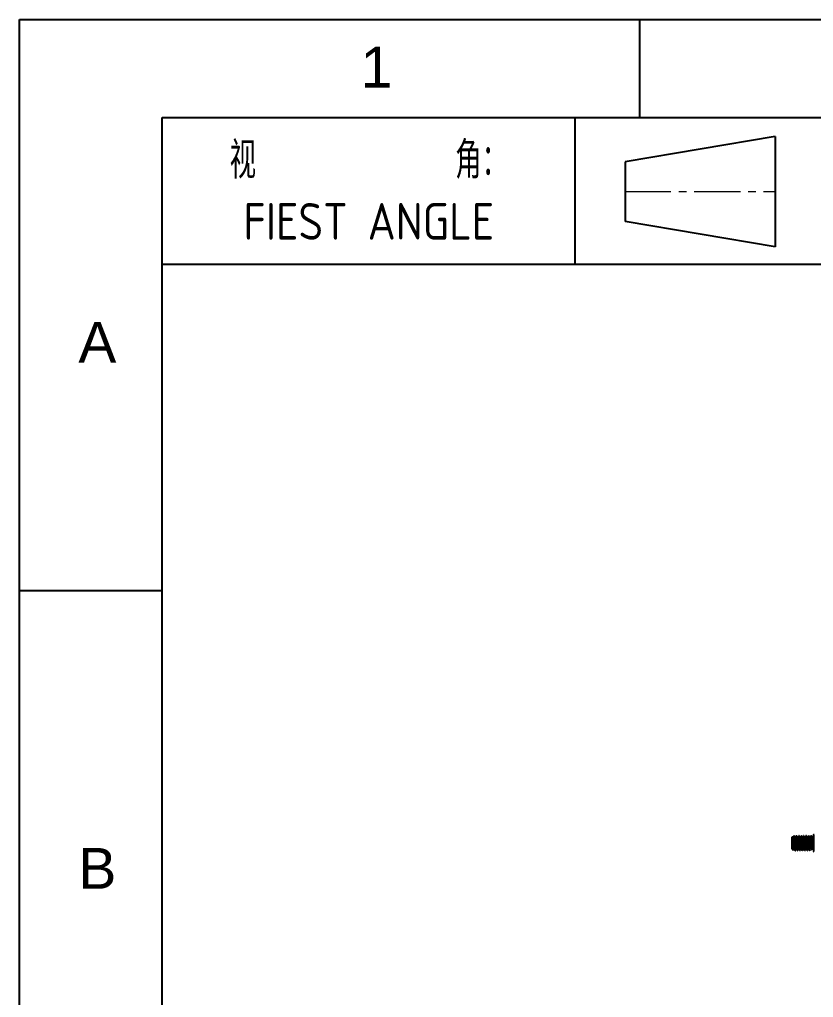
# Model space of a CAD drawing. Header units: millimetres. Extents: x 1409 to 26878, y 589 to 5187.
# Drawn here: x 1409 to 1735.9, y 1597.6 to 2000.5 of the extents above; entities that cross this region are included whole.
import ezdxf

# ---------------------------------------------------------------- set-up
doc = ezdxf.new("R2010")
doc.units = ezdxf.units.MM
doc.linetypes.add('CENTER2', pattern=[28.575, 19.05, -3.175, 3.175, -3.175])
doc.layers.add('02___PRT_ALL_AXES', color=7, linetype='Continuous')
doc.layers.add('图框', color=7, linetype='Continuous')
doc.layers.add('细实线', color=7, linetype='Continuous', lineweight=18)
doc.styles.get("Standard").update_dxf_attribs({"font": 'arial.ttf'})
doc.styles.add('工程字', font='gbenor.shx', dxfattribs={"bigfont": 'gbcbig.shx'})

# ---------------------------------------------------------------- blocks, each defined once
blk = doc.blocks.new('产品尺寸图图框')
at = {"layer": '图框'}
for p, q in [((314.593, 605.09), (611.593, 605.09)), ((314.593, 395.09), (314.593, 605.09)), ((352.593, 605.09), (352.593, 599.09)), ((323.343, 599.09), (605.843, 599.09)), ((323.343, 401.09), (323.343, 599.09)), ((314.593, 570.09), (323.343, 570.09))]:
    blk.add_line(p, q, dxfattribs=at)
at = {"layer": '图框', "char_height": 2.5, "attachment_point": 1}
for s, insert in [('1', (335.498, 603.421)), ('A', (318.198, 586.553)), ('B', (318.198, 554.3))]:
    blk.add_mtext_dynamic_manual_height_columns(s, width=1.58949, gutter_width=1.25, heights=[0], dxfattribs=dict(at, insert=insert))
blk = doc.blocks.new('*T128')
at = {"layer": '图框', "color": 0, "linetype": 'ByBlock', "lineweight": -2, "transparency": 16777216}
for p, q in [((0, 60.48), (340.2, 60.48)), ((0, 0), (0, 60.48)), ((170.1, 0), (170.1, 60.48)), ((340.2, 0), (340.2, 60.48)), ((0, 0), (340.2, 0))]:
    blk.add_line(p, q, dxfattribs=at)
at = {"layer": '图框', "color": 0, "transparency": 16777216, "insert": (85.05, 30.24), "char_height": 15.12, "width": 153.4159, "attachment_point": 5, "style": '工程字'}
blk.add_mtext('视          角：\\PFIEST ANGLE', dxfattribs=at)
blk = doc.blocks.new('*U108')
at = {"layer": '细实线', "color": 0, "linetype": 'CENTER2', "lineweight": 5, "transparency": 16777216}
blk.add_line((-31.02, 0), (31.02, 0), dxfattribs=at)

msp = doc.modelspace()

# ---------------------------------------------------------------- linework, layer by layer
at = {"color": 7, "linetype": 'Continuous'}
for p, q in [((1727.8813, 1664.1636), (1727.8959, 1664.1762)), ((1727.9959, 1664.1762), (1728.0105, 1664.1636)), ((1728.8813, 1664.1636), (1728.8959, 1664.1762)), ((1729.0105, 1664.1636), (1728.9959, 1664.1762)), ((1729.8813, 1664.1636), (1729.8959, 1664.1762)), ((1730.0105, 1664.1636), (1729.9959, 1664.1762)), ((1730.8813, 1664.1636), (1730.8959, 1664.1762)), ((1731.0105, 1664.1636), (1730.9959, 1664.1762)), ((1731.8959, 1664.1762), (1731.8813, 1664.1636)), ((1732.0105, 1664.1636), (1731.9959, 1664.1762)), ((1732.8959, 1664.1762), (1732.8813, 1664.1636)), ((1733.0105, 1664.1636), (1732.9959, 1664.1762)), ((1733.8813, 1664.1636), (1733.8959, 1664.1762)), ((1734.0105, 1664.1636), (1733.9959, 1664.1762)), ((1734.8959, 1664.1762), (1734.8813, 1664.1636)), ((1734.9459, 1664.0294), (1734.9459, 1664.1762)), ((1735.4459, 1663.6762), (1734.9459, 1664.1762)), ((1735.9459, 1664.3262), (1735.9459, 1658.0262)), ((1727.1459, 1663.6762), (1727.2338, 1663.7641)), ((1727.1459, 1658.6762), (1727.1459, 1663.6762)), ((1727.2338, 1663.7641), (1727.2445, 1663.7603)), ((1735.4459, 1658.6762), (1735.4459, 1663.6762)), ((1735.9459, 1663.6762), (1735.4459, 1663.6762)), ((1727.1459, 1658.6762), (1727.5508, 1658.2713)), ((1727.5508, 1658.2713), (1727.5603, 1658.2747)), ((1728.3813, 1658.1888), (1728.3959, 1658.1762)), ((1729.3813, 1658.1888), (1729.3959, 1658.1762)), ((1729.5105, 1658.1888), (1729.4959, 1658.1762)), ((1730.3813, 1658.1888), (1730.3959, 1658.1762)), ((1730.5105, 1658.1888), (1730.4959, 1658.1762)), ((1731.3813, 1658.1888), (1731.3959, 1658.1762)), ((1731.5105, 1658.1888), (1731.4959, 1658.1762)), ((1732.3813, 1658.1888), (1732.3959, 1658.1762)), ((1732.5105, 1658.1888), (1732.4959, 1658.1762)), ((1733.3813, 1658.1888), (1733.3959, 1658.1762)), ((1733.5105, 1658.1888), (1733.4959, 1658.1762)), ((1734.3959, 1658.1762), (1734.3813, 1658.1888)), ((1734.5105, 1658.1888), (1734.4959, 1658.1762)), ((1735.221, 1658.4651), (1735.2312, 1658.4615)), ((1735.4459, 1658.6762), (1735.2312, 1658.4615)), ((1735.9459, 1658.6762), (1735.4459, 1658.6762))]:
    msp.add_line(p, q, dxfattribs=at)
for points in [[(1727.8813, 1664.1636), (1727.7261, 1663.896), (1727.5519, 1663.596), (1727.4459, 1663.4137)], [(1728.4656, 1663.3799), (1728.3428, 1663.591), (1728.1686, 1663.891), (1728.0105, 1664.1636)], [(1728.8813, 1664.1636), (1728.7261, 1663.896), (1728.5519, 1663.596), (1728.4459, 1663.4137)], [(1729.4656, 1663.3799), (1729.3428, 1663.591), (1729.1686, 1663.891), (1729.0105, 1664.1636)], [(1729.8813, 1664.1636), (1729.7261, 1663.896), (1729.5519, 1663.596), (1729.4459, 1663.4137)], [(1730.4656, 1663.3799), (1730.3428, 1663.591), (1730.1686, 1663.891), (1730.0105, 1664.1636)], [(1730.8813, 1664.1636), (1730.7261, 1663.896), (1730.5519, 1663.596), (1730.4459, 1663.4137)], [(1731.4656, 1663.3799), (1731.3428, 1663.591), (1731.1686, 1663.891), (1731.0105, 1664.1636)], [(1731.8813, 1664.1636), (1731.7261, 1663.896), (1731.5519, 1663.596), (1731.4459, 1663.4137)], [(1732.4656, 1663.3799), (1732.3428, 1663.591), (1732.1686, 1663.891), (1732.0105, 1664.1636)], [(1732.8813, 1664.1636), (1732.7261, 1663.896), (1732.5519, 1663.596), (1732.4459, 1663.4137)], [(1733.4656, 1663.3799), (1733.3428, 1663.591), (1733.1686, 1663.891), (1733.0105, 1664.1636)], [(1733.8813, 1664.1636), (1733.7261, 1663.896), (1733.5519, 1663.596), (1733.4459, 1663.4137)], [(1734.4656, 1663.3799), (1734.3428, 1663.591), (1734.1686, 1663.891), (1734.0105, 1664.1636)], [(1734.8813, 1664.1636), (1734.7261, 1663.896), (1734.5519, 1663.596), (1734.4459, 1663.4137)], [(1727.4656, 1663.3799), (1727.3428, 1663.591), (1727.2445, 1663.7603)], [(1727.5603, 1658.2747), (1727.6686, 1658.4614), (1727.8428, 1658.7614), (1727.9459, 1658.9387)], [(1727.9262, 1658.9725), (1728.0519, 1658.7564), (1728.2261, 1658.4564), (1728.3813, 1658.1888)], [(1728.5105, 1658.1888), (1728.6686, 1658.4614), (1728.8428, 1658.7614), (1728.9459, 1658.9387)], [(1728.9262, 1658.9725), (1729.0519, 1658.7564), (1729.2261, 1658.4564), (1729.3813, 1658.1888)], [(1729.5105, 1658.1888), (1729.6686, 1658.4614), (1729.8428, 1658.7614), (1729.9459, 1658.9387)], [(1729.9262, 1658.9725), (1730.0519, 1658.7564), (1730.2261, 1658.4564), (1730.3813, 1658.1888)], [(1730.5105, 1658.1888), (1730.6686, 1658.4614), (1730.8428, 1658.7614), (1730.9459, 1658.9387)], [(1730.9262, 1658.9725), (1731.0519, 1658.7564), (1731.2261, 1658.4564), (1731.3813, 1658.1888)], [(1731.5105, 1658.1888), (1731.6686, 1658.4614), (1731.8428, 1658.7614), (1731.9459, 1658.9387)], [(1731.9262, 1658.9725), (1732.0519, 1658.7564), (1732.2261, 1658.4564), (1732.3813, 1658.1888)], [(1732.5105, 1658.1888), (1732.6686, 1658.4614), (1732.8428, 1658.7614), (1732.9459, 1658.9387)], [(1732.9262, 1658.9725), (1733.0519, 1658.7564), (1733.2261, 1658.4564), (1733.3813, 1658.1888)], [(1733.5105, 1658.1888), (1733.6686, 1658.4614), (1733.8428, 1658.7614), (1733.9459, 1658.9387)], [(1733.9262, 1658.9725), (1734.0519, 1658.7564), (1734.2261, 1658.4564), (1734.3813, 1658.1888)], [(1734.5105, 1658.1888), (1734.6686, 1658.4614), (1734.8428, 1658.7614), (1734.9459, 1658.9387)], [(1734.9262, 1658.9725), (1735.0519, 1658.7564), (1735.221, 1658.4651)]]:
    msp.add_lwpolyline(points, dxfattribs=at)
for centre, start, end in [((1736.2459, 1664.3262), 90, 180), ((1736.2459, 1658.0262), 180, 270)]:
    msp.add_arc(centre, 0.3, start, end, dxfattribs=at)
for points, knots in [([(1727.8959, 1664.1762), (1727.8972, 1664.1762), (1727.9002, 1664.1754), (1727.9042, 1664.1724), (1727.908, 1664.1678), (1727.9119, 1664.1613), (1727.9158, 1664.1532), (1727.9196, 1664.1432), (1727.9235, 1664.1315), (1727.929, 1664.1124), (1727.9357, 1664.0841), (1727.9434, 1664.0448), (1727.9511, 1663.9986), (1727.9589, 1663.9457), (1727.9666, 1663.886), (1727.9744, 1663.8199), (1727.9822, 1663.7473), (1727.9929, 1663.6385), (1728.0062, 1663.4879), (1728.0217, 1663.2908), (1728.0371, 1663.0733), (1728.0527, 1662.8376), (1728.0682, 1662.5859), (1728.0837, 1662.3206), (1728.0993, 1662.0443), (1728.1202, 1661.6616), (1728.1356, 1661.3713), (1728.1459, 1661.1762)], [0, 0, 0, 0, 0.00132766, 0.00290261, 0.00488026, 0.00733984, 0.01032153, 0.01384698, 0.01792859, 0.02257373, 0.03356633, 0.04682583, 0.06233444, 0.08006795, 0.09999515, 0.1220687, 0.14623641, 0.17244523, 0.23074535, 0.29640765, 0.36881976, 0.4472831, 0.53105702, 0.61932139, 0.71123372, 0.80594278, 1, 1, 1, 1]), ([(1728.0105, 1664.1636), (1728.0118, 1664.1613), (1728.0145, 1664.1561), (1728.0197, 1664.1435), (1728.026, 1664.1236), (1728.0332, 1664.0951), (1728.0405, 1664.0603), (1728.0478, 1664.0193), (1728.0581, 1663.9528), (1728.0707, 1663.855), (1728.0851, 1663.7205), (1728.0996, 1663.5644), (1728.1142, 1663.3878), (1728.1288, 1663.1924), (1728.1434, 1662.9798), (1728.158, 1662.7518), (1728.1727, 1662.5103), (1728.1925, 1662.1674), (1728.217, 1661.7215), (1728.2361, 1661.36), (1728.2459, 1661.1762)], [0, 0, 0, 0, 0.00267679, 0.00583407, 0.01363449, 0.02345465, 0.03529974, 0.04915888, 0.06501467, 0.10261341, 0.14779909, 0.20021556, 0.25941998, 0.32491897, 0.39615921, 0.47253871, 0.5534089, 0.63806852, 0.81591379, 1, 1, 1, 1]), ([(1728.8959, 1664.1762), (1728.8972, 1664.1762), (1728.9002, 1664.1754), (1728.9042, 1664.1724), (1728.908, 1664.1678), (1728.9119, 1664.1613), (1728.9158, 1664.1532), (1728.9196, 1664.1432), (1728.9235, 1664.1315), (1728.929, 1664.1124), (1728.9357, 1664.0841), (1728.9434, 1664.0448), (1728.9511, 1663.9986), (1728.9589, 1663.9457), (1728.9666, 1663.886), (1728.9744, 1663.8199), (1728.9822, 1663.7473), (1728.9929, 1663.6385), (1729.0062, 1663.4879), (1729.0217, 1663.2908), (1729.0371, 1663.0733), (1729.0527, 1662.8376), (1729.0682, 1662.5859), (1729.0837, 1662.3206), (1729.0993, 1662.0443), (1729.1202, 1661.6616), (1729.1356, 1661.3713), (1729.1459, 1661.1762)], [0, 0, 0, 0, 0.00132766, 0.00290261, 0.00488026, 0.00733984, 0.01032153, 0.01384698, 0.01792859, 0.02257373, 0.03356633, 0.04682583, 0.06233444, 0.08006795, 0.09999515, 0.1220687, 0.14623641, 0.17244523, 0.23074535, 0.29640765, 0.36881976, 0.4472831, 0.53105702, 0.61932139, 0.71123372, 0.80594278, 1, 1, 1, 1]), ([(1729.2459, 1661.1762), (1729.2361, 1661.36), (1729.217, 1661.7215), (1729.1925, 1662.1674), (1729.1727, 1662.5103), (1729.158, 1662.7518), (1729.1434, 1662.9798), (1729.1288, 1663.1924), (1729.1142, 1663.3878), (1729.0996, 1663.5644), (1729.0851, 1663.7205), (1729.0707, 1663.855), (1729.0581, 1663.9528), (1729.0478, 1664.0193), (1729.0405, 1664.0603), (1729.0332, 1664.0951), (1729.026, 1664.1236), (1729.0197, 1664.1435), (1729.0145, 1664.1561), (1729.0118, 1664.1613), (1729.0105, 1664.1636)], [0, 0, 0, 0, 0.18408737, 0.36193079, 0.4465911, 0.52746171, 0.60384057, 0.6750812, 0.74057955, 0.79978487, 0.85220031, 0.897387, 0.93498471, 0.95084053, 0.96470057, 0.97654615, 0.9863652, 0.99416508, 0.99732271, 1, 1, 1, 1]), ([(1729.8959, 1664.1762), (1729.8972, 1664.1762), (1729.9002, 1664.1754), (1729.9042, 1664.1724), (1729.908, 1664.1678), (1729.9119, 1664.1613), (1729.9158, 1664.1532), (1729.9196, 1664.1432), (1729.9235, 1664.1315), (1729.929, 1664.1124), (1729.9357, 1664.0841), (1729.9434, 1664.0448), (1729.9511, 1663.9986), (1729.9589, 1663.9457), (1729.9666, 1663.886), (1729.9744, 1663.8199), (1729.9822, 1663.7473), (1729.9929, 1663.6385), (1730.0062, 1663.4879), (1730.0217, 1663.2908), (1730.0371, 1663.0733), (1730.0527, 1662.8376), (1730.0682, 1662.5859), (1730.0837, 1662.3206), (1730.0993, 1662.0443), (1730.1202, 1661.6616), (1730.1356, 1661.3713), (1730.1459, 1661.1762)], [0, 0, 0, 0, 0.00132766, 0.00290261, 0.00488026, 0.00733984, 0.01032153, 0.01384698, 0.01792859, 0.02257373, 0.03356633, 0.04682583, 0.06233444, 0.08006795, 0.09999515, 0.1220687, 0.14623641, 0.17244523, 0.23074535, 0.29640765, 0.36881976, 0.4472831, 0.53105702, 0.61932139, 0.71123372, 0.80594278, 1, 1, 1, 1]), ([(1730.2459, 1661.1762), (1730.2361, 1661.36), (1730.217, 1661.7215), (1730.1925, 1662.1674), (1730.1727, 1662.5103), (1730.158, 1662.7518), (1730.1434, 1662.9798), (1730.1288, 1663.1924), (1730.1142, 1663.3878), (1730.0996, 1663.5644), (1730.0851, 1663.7205), (1730.0707, 1663.855), (1730.0581, 1663.9528), (1730.0478, 1664.0193), (1730.0405, 1664.0603), (1730.0332, 1664.0951), (1730.026, 1664.1236), (1730.0197, 1664.1435), (1730.0145, 1664.1561), (1730.0118, 1664.1613), (1730.0105, 1664.1636)], [0, 0, 0, 0, 0.18408737, 0.36193079, 0.4465911, 0.52746171, 0.60384057, 0.6750812, 0.74057955, 0.79978487, 0.85220031, 0.897387, 0.93498471, 0.95084053, 0.96470057, 0.97654615, 0.9863652, 0.99416508, 0.99732271, 1, 1, 1, 1]), ([(1730.8959, 1664.1762), (1730.8972, 1664.1762), (1730.9002, 1664.1754), (1730.9042, 1664.1724), (1730.908, 1664.1678), (1730.9119, 1664.1613), (1730.9158, 1664.1532), (1730.9196, 1664.1432), (1730.9235, 1664.1315), (1730.929, 1664.1124), (1730.9357, 1664.0841), (1730.9434, 1664.0448), (1730.9511, 1663.9986), (1730.9589, 1663.9457), (1730.9666, 1663.886), (1730.9744, 1663.8199), (1730.9822, 1663.7473), (1730.9929, 1663.6385), (1731.0062, 1663.4879), (1731.0217, 1663.2908), (1731.0371, 1663.0733), (1731.0527, 1662.8376), (1731.0682, 1662.5859), (1731.0837, 1662.3206), (1731.0993, 1662.0443), (1731.1202, 1661.6616), (1731.1356, 1661.3713), (1731.1459, 1661.1762)], [0, 0, 0, 0, 0.00132766, 0.00290261, 0.00488026, 0.00733984, 0.01032153, 0.01384698, 0.01792859, 0.02257373, 0.03356633, 0.04682583, 0.06233444, 0.08006795, 0.09999515, 0.1220687, 0.14623641, 0.17244523, 0.23074535, 0.29640765, 0.36881976, 0.4472831, 0.53105702, 0.61932139, 0.71123372, 0.80594278, 1, 1, 1, 1]), ([(1731.2459, 1661.1762), (1731.2361, 1661.36), (1731.217, 1661.7215), (1731.1925, 1662.1674), (1731.1727, 1662.5103), (1731.158, 1662.7518), (1731.1434, 1662.9798), (1731.1288, 1663.1924), (1731.1142, 1663.3878), (1731.0996, 1663.5644), (1731.0851, 1663.7205), (1731.0707, 1663.855), (1731.0581, 1663.9528), (1731.0478, 1664.0193), (1731.0405, 1664.0603), (1731.0332, 1664.0951), (1731.026, 1664.1236), (1731.0197, 1664.1435), (1731.0145, 1664.1561), (1731.0118, 1664.1613), (1731.0105, 1664.1636)], [0, 0, 0, 0, 0.18408737, 0.36193079, 0.4465911, 0.52746171, 0.60384057, 0.6750812, 0.74057955, 0.79978487, 0.85220031, 0.897387, 0.93498471, 0.95084053, 0.96470057, 0.97654615, 0.9863652, 0.99416508, 0.99732271, 1, 1, 1, 1]), ([(1732.1459, 1661.1762), (1732.1356, 1661.3713), (1732.1202, 1661.6616), (1732.0993, 1662.0443), (1732.0837, 1662.3206), (1732.0682, 1662.5859), (1732.0527, 1662.8376), (1732.0371, 1663.0733), (1732.0217, 1663.2908), (1732.0062, 1663.4879), (1731.9929, 1663.6385), (1731.9822, 1663.7473), (1731.9744, 1663.8199), (1731.9666, 1663.886), (1731.9589, 1663.9457), (1731.9511, 1663.9986), (1731.9434, 1664.0448), (1731.9357, 1664.0841), (1731.929, 1664.1124), (1731.9235, 1664.1315), (1731.9196, 1664.1432), (1731.9158, 1664.1532), (1731.9119, 1664.1613), (1731.908, 1664.1678), (1731.9042, 1664.1724), (1731.9002, 1664.1754), (1731.8972, 1664.1762), (1731.8959, 1664.1762)], [0, 0, 0, 0, 0.19405722, 0.28876628, 0.38067861, 0.46894298, 0.5527169, 0.63118024, 0.70359235, 0.76925465, 0.82755477, 0.85376359, 0.8779313, 0.90000485, 0.91993205, 0.93766556, 0.95317417, 0.96643367, 0.97742627, 0.98207141, 0.98615302, 0.98967847, 0.99266016, 0.99511974, 0.99709739, 0.99867234, 1, 1, 1, 1]), ([(1732.2459, 1661.1762), (1732.2361, 1661.36), (1732.217, 1661.7215), (1732.1925, 1662.1674), (1732.1727, 1662.5103), (1732.158, 1662.7518), (1732.1434, 1662.9798), (1732.1288, 1663.1924), (1732.1142, 1663.3878), (1732.0996, 1663.5644), (1732.0851, 1663.7205), (1732.0707, 1663.855), (1732.0581, 1663.9528), (1732.0478, 1664.0193), (1732.0405, 1664.0603), (1732.0332, 1664.0951), (1732.026, 1664.1236), (1732.0197, 1664.1435), (1732.0145, 1664.1561), (1732.0118, 1664.1613), (1732.0105, 1664.1636)], [0, 0, 0, 0, 0.18408737, 0.36193079, 0.4465911, 0.52746171, 0.60384057, 0.6750812, 0.74057955, 0.79978487, 0.85220031, 0.897387, 0.93498471, 0.95084053, 0.96470057, 0.97654615, 0.9863652, 0.99416508, 0.99732271, 1, 1, 1, 1]), ([(1733.1459, 1661.1762), (1733.1356, 1661.3713), (1733.1202, 1661.6616), (1733.0993, 1662.0443), (1733.0837, 1662.3206), (1733.0682, 1662.5859), (1733.0527, 1662.8376), (1733.0371, 1663.0733), (1733.0217, 1663.2908), (1733.0062, 1663.4879), (1732.9929, 1663.6385), (1732.9822, 1663.7473), (1732.9744, 1663.8199), (1732.9666, 1663.886), (1732.9589, 1663.9457), (1732.9511, 1663.9986), (1732.9434, 1664.0448), (1732.9357, 1664.0841), (1732.929, 1664.1124), (1732.9235, 1664.1315), (1732.9196, 1664.1432), (1732.9158, 1664.1532), (1732.9119, 1664.1613), (1732.908, 1664.1678), (1732.9042, 1664.1724), (1732.9002, 1664.1754), (1732.8972, 1664.1762), (1732.8959, 1664.1762)], [0, 0, 0, 0, 0.19405722, 0.28876628, 0.38067861, 0.46894298, 0.5527169, 0.63118024, 0.70359235, 0.76925465, 0.82755477, 0.85376359, 0.8779313, 0.90000485, 0.91993205, 0.93766556, 0.95317417, 0.96643367, 0.97742627, 0.98207141, 0.98615302, 0.98967847, 0.99266016, 0.99511974, 0.99709739, 0.99867234, 1, 1, 1, 1]), ([(1733.2459, 1661.1762), (1733.2361, 1661.36), (1733.217, 1661.7215), (1733.1925, 1662.1674), (1733.1727, 1662.5103), (1733.158, 1662.7518), (1733.1434, 1662.9798), (1733.1288, 1663.1924), (1733.1142, 1663.3878), (1733.0996, 1663.5644), (1733.0851, 1663.7205), (1733.0707, 1663.855), (1733.0581, 1663.9528), (1733.0478, 1664.0193), (1733.0405, 1664.0603), (1733.0332, 1664.0951), (1733.026, 1664.1236), (1733.0197, 1664.1435), (1733.0145, 1664.1561), (1733.0118, 1664.1613), (1733.0105, 1664.1636)], [0, 0, 0, 0, 0.18408737, 0.36193079, 0.4465911, 0.52746171, 0.60384057, 0.6750812, 0.74057955, 0.79978487, 0.85220031, 0.897387, 0.93498471, 0.95084053, 0.96470057, 0.97654615, 0.9863652, 0.99416508, 0.99732271, 1, 1, 1, 1]), ([(1733.8959, 1664.1762), (1733.8972, 1664.1762), (1733.9002, 1664.1754), (1733.9042, 1664.1724), (1733.908, 1664.1678), (1733.9119, 1664.1613), (1733.9158, 1664.1532), (1733.9196, 1664.1432), (1733.9235, 1664.1315), (1733.929, 1664.1124), (1733.9357, 1664.0841), (1733.9434, 1664.0448), (1733.9511, 1663.9986), (1733.9589, 1663.9457), (1733.9666, 1663.886), (1733.9744, 1663.8199), (1733.9822, 1663.7473), (1733.9929, 1663.6385), (1734.0062, 1663.4879), (1734.0217, 1663.2908), (1734.0371, 1663.0733), (1734.0527, 1662.8376), (1734.0682, 1662.5859), (1734.0837, 1662.3206), (1734.0993, 1662.0443), (1734.1202, 1661.6616), (1734.1356, 1661.3713), (1734.1459, 1661.1762)], [0, 0, 0, 0, 0.00132766, 0.00290261, 0.00488026, 0.00733984, 0.01032153, 0.01384698, 0.01792859, 0.02257373, 0.03356633, 0.04682583, 0.06233444, 0.08006795, 0.09999515, 0.1220687, 0.14623641, 0.17244523, 0.23074535, 0.29640765, 0.36881976, 0.4472831, 0.53105702, 0.61932139, 0.71123372, 0.80594278, 1, 1, 1, 1]), ([(1734.2459, 1661.1762), (1734.2361, 1661.36), (1734.217, 1661.7215), (1734.1925, 1662.1674), (1734.1727, 1662.5103), (1734.158, 1662.7518), (1734.1434, 1662.9798), (1734.1288, 1663.1924), (1734.1142, 1663.3878), (1734.0996, 1663.5644), (1734.0851, 1663.7205), (1734.0707, 1663.855), (1734.0581, 1663.9528), (1734.0478, 1664.0193), (1734.0405, 1664.0603), (1734.0332, 1664.0951), (1734.026, 1664.1236), (1734.0197, 1664.1435), (1734.0145, 1664.1561), (1734.0118, 1664.1613), (1734.0105, 1664.1636)], [0, 0, 0, 0, 0.18408737, 0.36193079, 0.4465911, 0.52746171, 0.60384057, 0.6750812, 0.74057955, 0.79978487, 0.85220031, 0.897387, 0.93498471, 0.95084053, 0.96470057, 0.97654615, 0.9863652, 0.99416508, 0.99732271, 1, 1, 1, 1]), ([(1734.9139, 1664.157), (1734.9126, 1664.1599), (1734.9099, 1664.1649), (1734.906, 1664.1704), (1734.9028, 1664.1735), (1734.9005, 1664.175), (1734.8982, 1664.176), (1734.8967, 1664.1762), (1734.8959, 1664.1762)], [0, 0, 0, 0, 0.34637521, 0.61902431, 0.73093241, 0.82927526, 0.91742229, 1, 1, 1, 1]), ([(1734.9459, 1664.0294), (1734.9434, 1664.0437), (1734.9386, 1664.07), (1734.9308, 1664.1057), (1734.9239, 1664.1308), (1734.9182, 1664.147), (1734.9154, 1664.1539), (1734.9139, 1664.157)], [0, 0, 0, 0, 0.330987, 0.60800919, 0.83086371, 0.92208292, 1, 1, 1, 1]), ([(1734.9459, 1664.0294), (1734.9488, 1664.0004), (1734.9543, 1663.9371), (1734.962, 1663.8341), (1734.9697, 1663.7155), (1734.9806, 1663.5283), (1734.9939, 1663.2611), (1735.0094, 1662.9051), (1735.0251, 1662.5087), (1735.0408, 1662.0814), (1735.0567, 1661.6337), (1735.0673, 1661.3297), (1735.0727, 1661.1762)], [0, 0, 0, 0, 0.03054399, 0.06676756, 0.10845374, 0.15536071, 0.26376971, 0.38949099, 0.52953657, 0.68049345, 0.83865539, 1, 1, 1, 1]), ([(1727.2445, 1663.7603), (1727.246, 1663.7576), (1727.2488, 1663.751), (1727.2509, 1663.7441), (1727.252, 1663.7401)], [0, 0, 0, 0, 0.42201716, 1, 1, 1, 1]), ([(1727.252, 1663.7401), (1727.2539, 1663.7332), (1727.2575, 1663.7171), (1727.2623, 1663.6899), (1727.2671, 1663.6567), (1727.272, 1663.6175), (1727.2768, 1663.5725), (1727.2837, 1663.5012), (1727.292, 1663.3983), (1727.3015, 1663.2593), (1727.3111, 1663.1004), (1727.3206, 1662.9233), (1727.3302, 1662.7296), (1727.3397, 1662.521), (1727.3526, 1662.2192), (1727.3684, 1661.82), (1727.3869, 1661.325), (1727.4053, 1660.8212), (1727.4207, 1660.4037), (1727.4331, 1660.0784), (1727.4423, 1659.8456), (1727.4514, 1659.6232), (1727.4605, 1659.4129), (1727.4696, 1659.2164), (1727.4786, 1659.0353), (1727.4876, 1658.8711), (1727.4965, 1658.7249), (1727.5042, 1658.615), (1727.5105, 1658.5369), (1727.5149, 1658.4859), (1727.5194, 1658.4403), (1727.5238, 1658.3999), (1727.5282, 1658.365), (1727.5326, 1658.3355), (1727.537, 1658.3115), (1727.5408, 1658.295), (1727.5439, 1658.2846), (1727.5461, 1658.2789), (1727.5483, 1658.2745), (1727.5499, 1658.2722), (1727.5508, 1658.2713)], [0, 0, 0, 0, 0.00394789, 0.00899013, 0.01511966, 0.02232542, 0.03059393, 0.03990461, 0.06155338, 0.08706691, 0.11619575, 0.14866297, 0.18416254, 0.22236159, 0.26291068, 0.34956037, 0.44101117, 0.53405832, 0.62550668, 0.66966191, 0.71227885, 0.75300514, 0.79151424, 0.82749124, 0.8606573, 0.89074715, 0.9175335, 0.94081245, 0.9510806, 0.96041175, 0.96878962, 0.97619831, 0.98262534, 0.98806472, 0.99251287, 0.99596998, 0.9973298, 0.99844796, 0.99933252, 1, 1, 1, 1]), ([(1727.9262, 1658.9725), (1727.9235, 1658.9772), (1727.9183, 1658.9883), (1727.9112, 1659.0075), (1727.9041, 1659.0311), (1727.897, 1659.0591), (1727.8898, 1659.0913), (1727.8798, 1659.1427), (1727.8675, 1659.2172), (1727.8533, 1659.3186), (1727.8391, 1659.4352), (1727.8248, 1659.5659), (1727.8105, 1659.7099), (1727.7962, 1659.8658), (1727.7766, 1660.0938), (1727.7525, 1660.3986), (1727.7242, 1660.781), (1727.6959, 1661.1762), (1727.6676, 1661.5714), (1727.6393, 1661.9537), (1727.6152, 1662.2585), (1727.5956, 1662.4866), (1727.5813, 1662.6425), (1727.567, 1662.7864), (1727.5527, 1662.9172), (1727.5385, 1663.0338), (1727.5243, 1663.1352), (1727.512, 1663.2097), (1727.502, 1663.2611), (1727.4948, 1663.2933), (1727.4877, 1663.3213), (1727.4806, 1663.3449), (1727.4735, 1663.3641), (1727.4683, 1663.3752), (1727.4656, 1663.3798)], [0, 0, 0, 0, 0.00367039, 0.00826833, 0.01381526, 0.02031398, 0.02776023, 0.03614622, 0.05569188, 0.07881229, 0.10533268, 0.1350508, 0.16772318, 0.20309504, 0.2408762, 0.32243213, 0.40975035, 0.49999882, 0.59024801, 0.67756704, 0.75912205, 0.79690402, 0.83227322, 0.86494963, 0.89466377, 0.92118679, 0.94430712, 0.96385023, 0.97223943, 0.97968726, 0.98618349, 0.99172757, 0.99632646, 1, 1, 1, 1]), ([(1728.1459, 1661.1762), (1728.1557, 1660.9924), (1728.1748, 1660.6309), (1728.1993, 1660.1849), (1728.2191, 1659.8421), (1728.2338, 1659.6006), (1728.2484, 1659.3726), (1728.263, 1659.16), (1728.2776, 1658.9645), (1728.2922, 1658.788), (1728.3067, 1658.6319), (1728.3211, 1658.4974), (1728.3337, 1658.3996), (1728.344, 1658.333), (1728.3513, 1658.2921), (1728.3586, 1658.2573), (1728.3658, 1658.2287), (1728.3721, 1658.2089), (1728.3773, 1658.1963), (1728.38, 1658.1911), (1728.3813, 1658.1888)], [0, 0, 0, 0, 0.1840874, 0.36193086, 0.44659118, 0.5274618, 0.60384067, 0.67508131, 0.74057966, 0.79978498, 0.8522004, 0.89738709, 0.93498478, 0.95084059, 0.96470062, 0.97654618, 0.98636523, 0.9941651, 0.99732272, 1, 1, 1, 1]), ([(1728.4959, 1658.1762), (1728.4946, 1658.1762), (1728.4916, 1658.177), (1728.4876, 1658.1799), (1728.4838, 1658.1846), (1728.4799, 1658.191), (1728.476, 1658.1992), (1728.4722, 1658.2092), (1728.4683, 1658.2209), (1728.4628, 1658.24), (1728.4561, 1658.2683), (1728.4484, 1658.3076), (1728.4407, 1658.3538), (1728.433, 1658.4067), (1728.4252, 1658.4664), (1728.4174, 1658.5325), (1728.4096, 1658.605), (1728.3989, 1658.7139), (1728.3856, 1658.8645), (1728.3701, 1659.0616), (1728.3547, 1659.2791), (1728.3391, 1659.5148), (1728.3236, 1659.7665), (1728.3081, 1660.0318), (1728.2925, 1660.3081), (1728.2716, 1660.6908), (1728.2563, 1660.9811), (1728.2459, 1661.1762)], [0, 0, 0, 0, 0.00132773, 0.00290211, 0.00487857, 0.00733692, 0.01031805, 0.01384434, 0.01792806, 0.02257494, 0.03356607, 0.04682216, 0.0623323, 0.08006971, 0.09999467, 0.12206495, 0.1462351, 0.17244694, 0.23074179, 0.29640926, 0.36881807, 0.44728322, 0.53105348, 0.61932402, 0.71123862, 0.80593767, 1, 1, 1, 1]), ([(1728.9262, 1658.9725), (1728.9235, 1658.9772), (1728.9183, 1658.9883), (1728.9112, 1659.0075), (1728.9041, 1659.0311), (1728.897, 1659.0591), (1728.8898, 1659.0913), (1728.8798, 1659.1427), (1728.8675, 1659.2172), (1728.8533, 1659.3186), (1728.8391, 1659.4352), (1728.8248, 1659.5659), (1728.8105, 1659.7099), (1728.7962, 1659.8658), (1728.7766, 1660.0938), (1728.7525, 1660.3986), (1728.7242, 1660.781), (1728.6959, 1661.1762), (1728.6676, 1661.5714), (1728.6393, 1661.9537), (1728.6152, 1662.2585), (1728.5956, 1662.4866), (1728.5813, 1662.6425), (1728.567, 1662.7865), (1728.5527, 1662.9172), (1728.5385, 1663.0338), (1728.5243, 1663.1352), (1728.512, 1663.2097), (1728.502, 1663.2611), (1728.4948, 1663.2933), (1728.4877, 1663.3213), (1728.4806, 1663.3449), (1728.4736, 1663.3641), (1728.4683, 1663.3752), (1728.4656, 1663.3798)], [0, 0, 0, 0, 0.00367319, 0.00827319, 0.01381844, 0.02031441, 0.02776024, 0.03614924, 0.05569455, 0.07881269, 0.10533682, 0.13505111, 0.16772633, 0.20309698, 0.24087732, 0.32243291, 0.40975203, 0.50000062, 0.59024883, 0.6775674, 0.75912366, 0.79690359, 0.83227578, 0.86494861, 0.89466516, 0.92118778, 0.94430614, 0.96385309, 0.97223989, 0.97968513, 0.98618256, 0.99172936, 0.99632914, 1, 1, 1, 1]), ([(1729.1459, 1661.1762), (1729.1557, 1660.9923), (1729.1748, 1660.6309), (1729.1993, 1660.1849), (1729.2191, 1659.8421), (1729.2338, 1659.6006), (1729.2484, 1659.3726), (1729.263, 1659.16), (1729.2776, 1658.9645), (1729.2922, 1658.788), (1729.3067, 1658.6319), (1729.3211, 1658.4974), (1729.3337, 1658.3996), (1729.344, 1658.333), (1729.3513, 1658.2921), (1729.3586, 1658.2573), (1729.3658, 1658.2287), (1729.3721, 1658.2089), (1729.3773, 1658.1963), (1729.38, 1658.1911), (1729.3813, 1658.1888)], [0, 0, 0, 0, 0.18409432, 0.36192603, 0.44659231, 0.52746267, 0.60383954, 0.67508006, 0.74057842, 0.79978483, 0.85219834, 0.89738697, 0.93498207, 0.95084184, 0.96470078, 0.9765429, 0.98636213, 0.99416567, 0.99732353, 1, 1, 1, 1]), ([(1729.4959, 1658.1762), (1729.4946, 1658.1762), (1729.4916, 1658.1769), (1729.4876, 1658.1799), (1729.4838, 1658.1846), (1729.4799, 1658.1911), (1729.476, 1658.1992), (1729.4722, 1658.2092), (1729.4683, 1658.2209), (1729.4628, 1658.24), (1729.4561, 1658.2683), (1729.4484, 1658.3076), (1729.4407, 1658.3538), (1729.4329, 1658.4067), (1729.4252, 1658.4664), (1729.4174, 1658.5325), (1729.4096, 1658.605), (1729.3989, 1658.7139), (1729.3856, 1658.8645), (1729.3701, 1659.0616), (1729.3547, 1659.2791), (1729.3391, 1659.5148), (1729.3236, 1659.7665), (1729.3081, 1660.0318), (1729.2925, 1660.3081), (1729.2716, 1660.6908), (1729.2563, 1660.9811), (1729.2459, 1661.1762)], [0, 0, 0, 0, 0.00132766, 0.00290261, 0.00488026, 0.00733984, 0.01032153, 0.01384698, 0.01792859, 0.02257373, 0.03356633, 0.04682583, 0.06233444, 0.08006795, 0.09999515, 0.1220687, 0.14623641, 0.17244523, 0.23074535, 0.29640765, 0.36881976, 0.4472831, 0.53105702, 0.61932139, 0.71123372, 0.80594278, 1, 1, 1, 1]), ([(1729.9262, 1658.9725), (1729.9235, 1658.9772), (1729.9183, 1658.9883), (1729.9112, 1659.0075), (1729.9041, 1659.0311), (1729.897, 1659.0591), (1729.8898, 1659.0913), (1729.8798, 1659.1427), (1729.8675, 1659.2172), (1729.8533, 1659.3186), (1729.8391, 1659.4352), (1729.8248, 1659.5659), (1729.8105, 1659.7099), (1729.7962, 1659.8658), (1729.7766, 1660.0938), (1729.7525, 1660.3986), (1729.7242, 1660.781), (1729.6959, 1661.1762), (1729.6676, 1661.5714), (1729.6393, 1661.9537), (1729.6152, 1662.2585), (1729.5956, 1662.4866), (1729.5813, 1662.6425), (1729.567, 1662.7865), (1729.5527, 1662.9172), (1729.5385, 1663.0338), (1729.5243, 1663.1352), (1729.512, 1663.2097), (1729.502, 1663.2611), (1729.4948, 1663.2933), (1729.4877, 1663.3213), (1729.4806, 1663.3449), (1729.4735, 1663.3641), (1729.4683, 1663.3751), (1729.4656, 1663.3798)], [0, 0, 0, 0, 0.00367216, 0.00826932, 0.01381345, 0.02031221, 0.02776055, 0.0361482, 0.05569014, 0.07881296, 0.10533322, 0.13505, 0.16772503, 0.20309412, 0.24087728, 0.32243233, 0.40975072, 0.50000008, 0.59024929, 0.67756757, 0.75912279, 0.79690576, 0.83227539, 0.86494975, 0.89466731, 0.92118707, 0.94430982, 0.96385231, 0.97223945, 0.97968747, 0.98618664, 0.99173139, 0.99632834, 1, 1, 1, 1]), ([(1730.1459, 1661.1762), (1730.1557, 1660.9924), (1730.1748, 1660.6309), (1730.1993, 1660.1849), (1730.2191, 1659.8421), (1730.2338, 1659.6006), (1730.2484, 1659.3726), (1730.263, 1659.16), (1730.2776, 1658.9645), (1730.2922, 1658.788), (1730.3067, 1658.6319), (1730.3211, 1658.4974), (1730.3337, 1658.3996), (1730.344, 1658.333), (1730.3513, 1658.2921), (1730.3586, 1658.2573), (1730.3658, 1658.2287), (1730.3721, 1658.2089), (1730.3773, 1658.1963), (1730.38, 1658.1911), (1730.3813, 1658.1888)], [0, 0, 0, 0, 0.1840874, 0.36193086, 0.44659118, 0.5274618, 0.60384067, 0.67508131, 0.74057966, 0.79978498, 0.8522004, 0.89738709, 0.93498478, 0.95084059, 0.96470062, 0.97654618, 0.98636523, 0.9941651, 0.99732272, 1, 1, 1, 1]), ([(1730.4959, 1658.1762), (1730.4946, 1658.1762), (1730.4916, 1658.1769), (1730.4876, 1658.1799), (1730.4838, 1658.1846), (1730.4799, 1658.1911), (1730.476, 1658.1992), (1730.4722, 1658.2092), (1730.4683, 1658.2209), (1730.4628, 1658.24), (1730.4561, 1658.2683), (1730.4484, 1658.3076), (1730.4407, 1658.3538), (1730.4329, 1658.4067), (1730.4252, 1658.4664), (1730.4174, 1658.5325), (1730.4096, 1658.605), (1730.3989, 1658.7139), (1730.3856, 1658.8645), (1730.3701, 1659.0616), (1730.3547, 1659.2791), (1730.3391, 1659.5148), (1730.3236, 1659.7665), (1730.3081, 1660.0318), (1730.2925, 1660.3081), (1730.2716, 1660.6908), (1730.2563, 1660.9811), (1730.2459, 1661.1762)], [0, 0, 0, 0, 0.00132766, 0.00290261, 0.00488026, 0.00733984, 0.01032153, 0.01384698, 0.01792859, 0.02257373, 0.03356633, 0.04682583, 0.06233444, 0.08006795, 0.09999515, 0.1220687, 0.14623641, 0.17244523, 0.23074535, 0.29640765, 0.36881976, 0.4472831, 0.53105702, 0.61932139, 0.71123372, 0.80594278, 1, 1, 1, 1]), ([(1730.9262, 1658.9725), (1730.9235, 1658.9772), (1730.9183, 1658.9883), (1730.9112, 1659.0075), (1730.9041, 1659.0311), (1730.897, 1659.0591), (1730.8898, 1659.0913), (1730.8798, 1659.1427), (1730.8675, 1659.2172), (1730.8533, 1659.3186), (1730.8391, 1659.4352), (1730.8248, 1659.5659), (1730.8105, 1659.7099), (1730.7962, 1659.8658), (1730.7766, 1660.0938), (1730.7525, 1660.3986), (1730.7242, 1660.781), (1730.6959, 1661.1762), (1730.6676, 1661.5714), (1730.6393, 1661.9537), (1730.6152, 1662.2585), (1730.5956, 1662.4866), (1730.5813, 1662.6425), (1730.567, 1662.7864), (1730.5527, 1662.9172), (1730.5385, 1663.0338), (1730.5243, 1663.1352), (1730.512, 1663.2097), (1730.502, 1663.2611), (1730.4948, 1663.2933), (1730.4877, 1663.3213), (1730.4806, 1663.3449), (1730.4735, 1663.3641), (1730.4683, 1663.3752), (1730.4656, 1663.3799)], [0, 0, 0, 0, 0.00367054, 0.0082699, 0.01381687, 0.02031468, 0.0277601, 0.03614646, 0.0556933, 0.07881214, 0.10533409, 0.13505118, 0.16772364, 0.20309593, 0.24087611, 0.32243232, 0.40975074, 0.49999898, 0.59024775, 0.67756693, 0.75912228, 0.79690311, 0.83227324, 0.86494907, 0.89466307, 0.92118702, 0.94430576, 0.96385031, 0.97223958, 0.97968614, 0.98618205, 0.99172686, 0.99632654, 1, 1, 1, 1]), ([(1731.1459, 1661.1762), (1731.1557, 1660.9924), (1731.1748, 1660.6309), (1731.1993, 1660.1849), (1731.2191, 1659.8421), (1731.2338, 1659.6006), (1731.2484, 1659.3726), (1731.263, 1659.16), (1731.2776, 1658.9645), (1731.2922, 1658.788), (1731.3067, 1658.6319), (1731.3211, 1658.4974), (1731.3337, 1658.3996), (1731.344, 1658.333), (1731.3513, 1658.2921), (1731.3586, 1658.2573), (1731.3658, 1658.2287), (1731.3721, 1658.2089), (1731.3773, 1658.1963), (1731.38, 1658.1911), (1731.3813, 1658.1888)], [0, 0, 0, 0, 0.1840874, 0.36193086, 0.44659118, 0.5274618, 0.60384067, 0.67508131, 0.74057966, 0.79978498, 0.8522004, 0.89738709, 0.93498478, 0.95084059, 0.96470062, 0.97654618, 0.98636523, 0.9941651, 0.99732272, 1, 1, 1, 1]), ([(1731.4959, 1658.1762), (1731.4946, 1658.1762), (1731.4916, 1658.177), (1731.4876, 1658.1799), (1731.4838, 1658.1846), (1731.4799, 1658.191), (1731.476, 1658.1992), (1731.4722, 1658.2092), (1731.4683, 1658.2209), (1731.4628, 1658.24), (1731.4561, 1658.2683), (1731.4484, 1658.3076), (1731.4407, 1658.3538), (1731.433, 1658.4067), (1731.4252, 1658.4664), (1731.4174, 1658.5325), (1731.4096, 1658.605), (1731.3989, 1658.7139), (1731.3856, 1658.8645), (1731.3701, 1659.0616), (1731.3547, 1659.2791), (1731.3391, 1659.5148), (1731.3236, 1659.7665), (1731.3081, 1660.0318), (1731.2925, 1660.3081), (1731.2716, 1660.6908), (1731.2563, 1660.9811), (1731.2459, 1661.1762)], [0, 0, 0, 0, 0.00132745, 0.00290108, 0.00487692, 0.00733553, 0.01031818, 0.01384585, 0.01792969, 0.02257579, 0.03356477, 0.04682155, 0.06233373, 0.08006982, 0.09999329, 0.12206516, 0.14623608, 0.17244658, 0.23074243, 0.29640873, 0.36881833, 0.44728282, 0.53105436, 0.61932339, 0.71123706, 0.80593866, 1, 1, 1, 1]), ([(1731.9262, 1658.9725), (1731.9235, 1658.9772), (1731.9183, 1658.9883), (1731.9112, 1659.0075), (1731.9041, 1659.0311), (1731.897, 1659.0591), (1731.8898, 1659.0913), (1731.8798, 1659.1427), (1731.8675, 1659.2172), (1731.8533, 1659.3186), (1731.8391, 1659.4352), (1731.8248, 1659.5659), (1731.8105, 1659.7099), (1731.7962, 1659.8658), (1731.7766, 1660.0938), (1731.7525, 1660.3986), (1731.7242, 1660.781), (1731.6959, 1661.1762), (1731.6676, 1661.5714), (1731.6393, 1661.9537), (1731.6152, 1662.2585), (1731.5956, 1662.4866), (1731.5813, 1662.6425), (1731.567, 1662.7865), (1731.5527, 1662.9172), (1731.5385, 1663.0338), (1731.5243, 1663.1352), (1731.512, 1663.2097), (1731.502, 1663.2611), (1731.4948, 1663.2933), (1731.4877, 1663.3213), (1731.4806, 1663.3449), (1731.4736, 1663.3641), (1731.4683, 1663.3751), (1731.4656, 1663.3798)], [0, 0, 0, 0, 0.00367355, 0.00827257, 0.01381675, 0.02031287, 0.02776053, 0.03614977, 0.05569308, 0.07881309, 0.10533629, 0.13505031, 0.16772668, 0.20309601, 0.24087775, 0.32243278, 0.40975185, 0.50000096, 0.59024937, 0.67756763, 0.75912366, 0.79690459, 0.83227665, 0.86494896, 0.89466692, 0.92118765, 0.9443077, 0.96385375, 0.97223975, 0.97968578, 0.98618432, 0.99173135, 0.99632964, 1, 1, 1, 1]), ([(1732.1459, 1661.1762), (1732.1557, 1660.9923), (1732.1748, 1660.6309), (1732.1993, 1660.1849), (1732.2191, 1659.8421), (1732.2338, 1659.6006), (1732.2484, 1659.3726), (1732.263, 1659.16), (1732.2776, 1658.9645), (1732.2922, 1658.788), (1732.3067, 1658.6319), (1732.3211, 1658.4974), (1732.3337, 1658.3996), (1732.344, 1658.333), (1732.3513, 1658.2921), (1732.3586, 1658.2573), (1732.3658, 1658.2287), (1732.3721, 1658.2089), (1732.3773, 1658.1963), (1732.38, 1658.1911), (1732.3813, 1658.1888)], [0, 0, 0, 0, 0.18409239, 0.36192646, 0.44659086, 0.52746183, 0.6038384, 0.67507963, 0.74057662, 0.79978434, 0.8521962, 0.89738668, 0.93497951, 0.9508392, 0.96470066, 0.97654205, 0.9863592, 0.99416295, 0.99732237, 1, 1, 1, 1]), ([(1732.4959, 1658.1762), (1732.4946, 1658.1762), (1732.4916, 1658.1769), (1732.4876, 1658.1799), (1732.4838, 1658.1846), (1732.4799, 1658.1911), (1732.476, 1658.1992), (1732.4722, 1658.2092), (1732.4683, 1658.2209), (1732.4628, 1658.24), (1732.4561, 1658.2683), (1732.4484, 1658.3076), (1732.4407, 1658.3538), (1732.4329, 1658.4067), (1732.4252, 1658.4664), (1732.4174, 1658.5325), (1732.4096, 1658.605), (1732.3989, 1658.7139), (1732.3856, 1658.8645), (1732.3701, 1659.0616), (1732.3547, 1659.2791), (1732.3391, 1659.5148), (1732.3236, 1659.7665), (1732.3081, 1660.0318), (1732.2925, 1660.3081), (1732.2716, 1660.6908), (1732.2563, 1660.9811), (1732.2459, 1661.1762)], [0, 0, 0, 0, 0.00132766, 0.00290261, 0.00488026, 0.00733984, 0.01032153, 0.01384698, 0.01792859, 0.02257373, 0.03356633, 0.04682583, 0.06233444, 0.08006795, 0.09999515, 0.1220687, 0.14623641, 0.17244523, 0.23074535, 0.29640765, 0.36881976, 0.4472831, 0.53105702, 0.61932139, 0.71123372, 0.80594278, 1, 1, 1, 1]), ([(1732.9262, 1658.9725), (1732.9235, 1658.9772), (1732.9183, 1658.9883), (1732.9112, 1659.0075), (1732.9041, 1659.0311), (1732.897, 1659.0591), (1732.8898, 1659.0913), (1732.8798, 1659.1427), (1732.8675, 1659.2172), (1732.8533, 1659.3186), (1732.8391, 1659.4352), (1732.8248, 1659.5659), (1732.8105, 1659.7099), (1732.7962, 1659.8658), (1732.7766, 1660.0938), (1732.7525, 1660.3986), (1732.7242, 1660.781), (1732.6959, 1661.1762), (1732.6676, 1661.5714), (1732.6393, 1661.9537), (1732.6152, 1662.2585), (1732.5956, 1662.4866), (1732.5813, 1662.6425), (1732.567, 1662.7864), (1732.5527, 1662.9172), (1732.5385, 1663.0338), (1732.5243, 1663.1352), (1732.512, 1663.2097), (1732.502, 1663.2611), (1732.4948, 1663.2933), (1732.4877, 1663.3213), (1732.4806, 1663.3449), (1732.4735, 1663.3641), (1732.4683, 1663.3751), (1732.4656, 1663.3798)], [0, 0, 0, 0, 0.00367098, 0.00826794, 0.01381378, 0.02031306, 0.0277604, 0.03614688, 0.05569055, 0.07881262, 0.1053321, 0.13505038, 0.16772374, 0.2030943, 0.24087667, 0.32243216, 0.40975034, 0.49999925, 0.5902487, 0.67756733, 0.75912226, 0.79690533, 0.83227405, 0.86494993, 0.89466551, 0.92118681, 0.9443091, 0.96385098, 0.97223937, 0.97968791, 0.98618567, 0.9917294, 0.99632714, 1, 1, 1, 1]), ([(1733.1459, 1661.1762), (1733.1557, 1660.9924), (1733.1748, 1660.6309), (1733.1993, 1660.1849), (1733.2191, 1659.8421), (1733.2338, 1659.6006), (1733.2484, 1659.3726), (1733.263, 1659.16), (1733.2776, 1658.9645), (1733.2922, 1658.788), (1733.3067, 1658.6319), (1733.3211, 1658.4974), (1733.3337, 1658.3996), (1733.344, 1658.333), (1733.3513, 1658.2921), (1733.3586, 1658.2573), (1733.3658, 1658.2287), (1733.3721, 1658.2089), (1733.3773, 1658.1963), (1733.38, 1658.1911), (1733.3813, 1658.1888)], [0, 0, 0, 0, 0.1840874, 0.36193086, 0.44659118, 0.5274618, 0.60384067, 0.67508131, 0.74057966, 0.79978498, 0.8522004, 0.89738709, 0.93498478, 0.95084059, 0.96470062, 0.97654618, 0.98636523, 0.9941651, 0.99732272, 1, 1, 1, 1]), ([(1733.4959, 1658.1762), (1733.4946, 1658.1762), (1733.4916, 1658.1769), (1733.4876, 1658.1799), (1733.4838, 1658.1846), (1733.4799, 1658.1911), (1733.476, 1658.1992), (1733.4722, 1658.2092), (1733.4683, 1658.2209), (1733.4628, 1658.24), (1733.4561, 1658.2683), (1733.4484, 1658.3076), (1733.4407, 1658.3538), (1733.4329, 1658.4067), (1733.4252, 1658.4664), (1733.4174, 1658.5325), (1733.4096, 1658.605), (1733.3989, 1658.7139), (1733.3856, 1658.8645), (1733.3701, 1659.0616), (1733.3547, 1659.2791), (1733.3391, 1659.5148), (1733.3236, 1659.7665), (1733.3081, 1660.0318), (1733.2925, 1660.3081), (1733.2716, 1660.6908), (1733.2563, 1660.9811), (1733.2459, 1661.1762)], [0, 0, 0, 0, 0.00132766, 0.00290261, 0.00488026, 0.00733984, 0.01032153, 0.01384698, 0.01792859, 0.02257373, 0.03356633, 0.04682583, 0.06233444, 0.08006795, 0.09999515, 0.1220687, 0.14623641, 0.17244523, 0.23074535, 0.29640765, 0.36881976, 0.4472831, 0.53105702, 0.61932139, 0.71123372, 0.80594278, 1, 1, 1, 1]), ([(1733.9262, 1658.9725), (1733.9235, 1658.9772), (1733.9183, 1658.9883), (1733.9112, 1659.0075), (1733.9041, 1659.0311), (1733.897, 1659.0591), (1733.8898, 1659.0913), (1733.8798, 1659.1427), (1733.8675, 1659.2172), (1733.8533, 1659.3186), (1733.8391, 1659.4352), (1733.8248, 1659.5659), (1733.8078, 1659.7373), (1733.7885, 1659.952), (1733.7672, 1660.2117), (1733.7458, 1660.4891), (1733.7244, 1660.7791), (1733.703, 1661.0764), (1733.6816, 1661.3756), (1733.6602, 1661.6711), (1733.6389, 1661.9575), (1733.6175, 1662.2295), (1733.5962, 1662.4822), (1733.5749, 1662.7109), (1733.5566, 1662.8845), (1733.5417, 1663.0082), (1733.531, 1663.0886), (1733.5203, 1663.1603), (1733.5096, 1663.2229), (1733.499, 1663.2761), (1733.4897, 1663.3143), (1733.4821, 1663.3399), (1733.4768, 1663.3556), (1733.4714, 1663.3687), (1733.4675, 1663.3764), (1733.4656, 1663.3799)], [0, 0, 0, 0, 0.00367202, 0.00827221, 0.01381831, 0.02031487, 0.02776006, 0.0361481, 0.05569452, 0.07881221, 0.10533597, 0.13505122, 0.16772512, 0.22170361, 0.28076429, 0.34382931, 0.40975112, 0.4773218, 0.5453081, 0.61246491, 0.67756636, 0.73942177, 0.79690212, 0.84896536, 0.89466241, 0.91486711, 0.9331821, 0.94953166, 0.96385098, 0.97607969, 0.98617986, 0.9904286, 0.99414406, 0.99733095, 1, 1, 1, 1]), ([(1734.3813, 1658.1888), (1734.38, 1658.1911), (1734.3773, 1658.1963), (1734.3721, 1658.2089), (1734.3658, 1658.2287), (1734.3586, 1658.2573), (1734.3513, 1658.2921), (1734.344, 1658.333), (1734.3337, 1658.3996), (1734.3211, 1658.4974), (1734.3067, 1658.6319), (1734.2922, 1658.788), (1734.2776, 1658.9645), (1734.263, 1659.16), (1734.2484, 1659.3726), (1734.2338, 1659.6006), (1734.2191, 1659.8421), (1734.1993, 1660.1849), (1734.1748, 1660.6309), (1734.1557, 1660.9924), (1734.1459, 1661.1762)], [0, 0, 0, 0, 0.00267628, 0.00583341, 0.01363536, 0.02345608, 0.03530017, 0.04915831, 0.06501473, 0.10261409, 0.14779877, 0.20021634, 0.25941962, 0.32491944, 0.39615911, 0.47253946, 0.55340899, 0.63806772, 0.8159154, 1, 1, 1, 1]), ([(1734.4959, 1658.1762), (1734.4946, 1658.1762), (1734.4916, 1658.1769), (1734.4876, 1658.1799), (1734.4838, 1658.1846), (1734.4799, 1658.191), (1734.476, 1658.1992), (1734.4722, 1658.2092), (1734.4683, 1658.2209), (1734.4628, 1658.24), (1734.4561, 1658.2683), (1734.4484, 1658.3076), (1734.4407, 1658.3538), (1734.433, 1658.4067), (1734.4252, 1658.4664), (1734.4174, 1658.5325), (1734.4096, 1658.605), (1734.3989, 1658.7139), (1734.3856, 1658.8645), (1734.3701, 1659.0616), (1734.3547, 1659.2791), (1734.3391, 1659.5148), (1734.3236, 1659.7665), (1734.3081, 1660.0318), (1734.2925, 1660.3081), (1734.2716, 1660.6908), (1734.2563, 1660.9811), (1734.2459, 1661.1762)], [0, 0, 0, 0, 0.00132722, 0.0029007, 0.00487735, 0.00733741, 0.01032062, 0.01384789, 0.01793078, 0.02257582, 0.03356429, 0.04682359, 0.06233533, 0.08006967, 0.09999326, 0.12206697, 0.14623717, 0.1724464, 0.23074395, 0.29640858, 0.36881917, 0.44728297, 0.53105556, 0.61932297, 0.71123594, 0.80593997, 1, 1, 1, 1]), ([(1734.9262, 1658.9725), (1734.9235, 1658.9772), (1734.9183, 1658.9883), (1734.9112, 1659.0075), (1734.9041, 1659.0311), (1734.897, 1659.0591), (1734.8898, 1659.0913), (1734.8798, 1659.1427), (1734.8675, 1659.2172), (1734.8533, 1659.3186), (1734.8391, 1659.4352), (1734.8248, 1659.5659), (1734.8105, 1659.7099), (1734.7962, 1659.8658), (1734.7766, 1660.0938), (1734.7525, 1660.3986), (1734.7242, 1660.781), (1734.6959, 1661.1762), (1734.6676, 1661.5714), (1734.6393, 1661.9537), (1734.6152, 1662.2585), (1734.5956, 1662.4866), (1734.5813, 1662.6425), (1734.567, 1662.7865), (1734.5527, 1662.9172), (1734.5385, 1663.0338), (1734.5243, 1663.1352), (1734.512, 1663.2097), (1734.502, 1663.2611), (1734.4948, 1663.2933), (1734.4877, 1663.3213), (1734.4806, 1663.3449), (1734.4735, 1663.3641), (1734.4683, 1663.3751), (1734.4656, 1663.3798)], [0, 0, 0, 0, 0.0036729, 0.00827067, 0.01381439, 0.02031204, 0.02776056, 0.036149, 0.05569089, 0.07881309, 0.10533446, 0.13504993, 0.16772585, 0.20309456, 0.24087758, 0.32243249, 0.40975113, 0.50000057, 0.59024947, 0.67756765, 0.75912318, 0.79690551, 0.83227616, 0.86494947, 0.89466779, 0.9211873, 0.94430932, 0.96385311, 0.97223955, 0.97968685, 0.98618613, 0.99173207, 0.99632905, 1, 1, 1, 1]), ([(1735.0727, 1661.1762), (1735.0787, 1661.0062), (1735.0904, 1660.6728), (1735.1056, 1660.2619), (1735.118, 1659.9471), (1735.1271, 1659.726), (1735.1363, 1659.5178), (1735.1455, 1659.3242), (1735.1547, 1659.1469), (1735.1639, 1658.9874), (1735.1731, 1658.8471), (1735.1811, 1658.7429), (1735.1876, 1658.6701), (1735.1923, 1658.6237), (1735.197, 1658.5829), (1735.2016, 1658.5479), (1735.2063, 1658.5188), (1735.2103, 1658.4982), (1735.2137, 1658.4847), (1735.216, 1658.4768), (1735.2184, 1658.4704), (1735.2201, 1658.4667), (1735.221, 1658.4652)], [0, 0, 0, 0, 0.18778231, 0.36833441, 0.45399534, 0.53563834, 0.61256299, 0.68410123, 0.74964448, 0.8086136, 0.86049941, 0.90482616, 0.9240328, 0.94120906, 0.95631209, 0.96931016, 0.980183, 0.98891587, 0.99247877, 0.99550791, 0.99800994, 1, 1, 1, 1]), ([(1728.5105, 1658.1888), (1728.5094, 1658.1869), (1728.5072, 1658.1835), (1728.5036, 1658.1794), (1728.4999, 1658.1768), (1728.4971, 1658.1762), (1728.4959, 1658.1762)], [0, 0, 0, 0, 0.32952599, 0.59720714, 0.81391513, 1, 1, 1, 1])]:
    msp.add_open_spline(points, degree=3, knots=knots, dxfattribs=at)
at = {"layer": '02___PRT_ALL_AXES', "color": 7, "linetype": 'Continuous'}
for p, q in [((1727.8959, 1664.1762), (1727.9959, 1664.1762)), ((1728.8959, 1664.1762), (1728.9959, 1664.1762)), ((1729.8959, 1664.1762), (1729.9959, 1664.1762)), ((1730.8959, 1664.1762), (1730.9959, 1664.1762)), ((1731.8959, 1664.1762), (1731.9959, 1664.1762)), ((1732.8959, 1664.1762), (1732.9959, 1664.1762)), ((1733.8959, 1664.1762), (1733.9959, 1664.1762)), ((1734.8959, 1664.1762), (1734.9459, 1664.1762)), ((1728.3959, 1658.1762), (1728.4959, 1658.1762)), ((1729.3959, 1658.1762), (1729.4959, 1658.1762)), ((1730.3959, 1658.1762), (1730.4959, 1658.1762)), ((1731.3959, 1658.1762), (1731.4959, 1658.1762)), ((1732.3959, 1658.1762), (1732.4959, 1658.1762)), ((1733.3959, 1658.1762), (1733.4959, 1658.1762)), ((1734.3959, 1658.1762), (1734.4959, 1658.1762))]:
    msp.add_line(p, q, dxfattribs=at)
at = {"layer": '图框'}
for p, q in [((1720.1407, 1952.2451), (1658.3364, 1941.8319)), ((1720.1407, 1952.2451), (1720.1407, 1906.8851)), ((1658.3364, 1941.8319), (1658.3364, 1917.2807)), ((1720.1407, 1941.8319), (1720.1407, 1917.2807)), ((1720.1407, 1906.8851), (1658.3364, 1917.2807))]:
    msp.add_line(p, q, dxfattribs=at)

# ---------------------------------------------------------------- block references
msp.add_blockref('*T128', (1467.7523, 1899.6611))
at = {"layer": '细实线', "color": 3, "lineweight": 5, "xscale": 6.72, "yscale": 6.72, "zscale": 6.72}
msp.add_blockref('产品尺寸图图框', (-705.1144, -2065.7442), dxfattribs=at)
at = {"layer": '细实线', "linetype": 'CENTER2', "lineweight": 5}
msp.add_blockref('*U108', (1689.2385, 1929.5603), dxfattribs=at)

doc.saveas('drawing.dxf')
